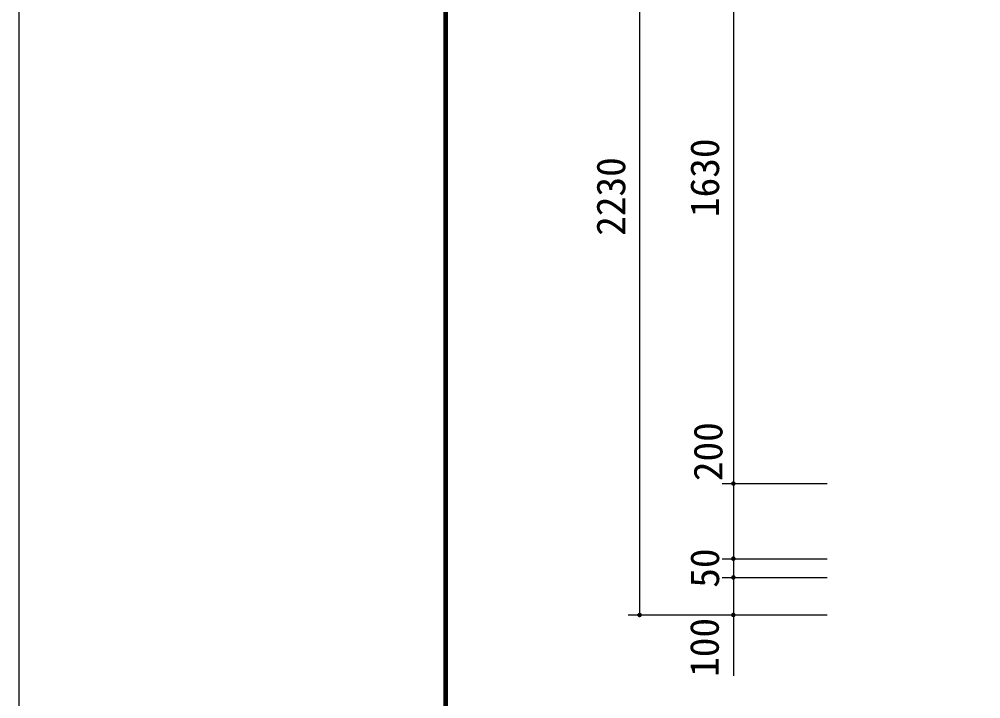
# Model space of a CAD drawing. Units: millimetres, scale not verified. Extents: x -8910 to 8910, y -6308 to 6308.
# Drawn here: x -8910 to -6348, y -3820 to -2010 of the extents above; entities that cross this region are included whole.
import ezdxf
from ezdxf.enums import TextEntityAlignment as Align

# ---------------------------------------------------------------- set-up
doc = ezdxf.new("R2010")
doc.units = ezdxf.units.MM
doc.header["$LTSCALE"] = 30
for name, color, linetype, lineweight in [('0-3_空気管', 3, 'Continuous', 25), ('0-5_製作', 5, 'Continuous', 25), ('0-C_図面枠', 7, 'Continuous', 25), ('0-D_Axis_waku', 7, 'Continuous', 25)]:
    doc.layers.add(name, color=color, linetype=linetype, lineweight=lineweight)
doc.styles.add('ＭＳ ゴシック', font='')
doc.styles.get('ＭＳ ゴシック').set_extended_font_data('MS Gothic')

msp = doc.modelspace()

# ---------------------------------------------------------------- linework, layer by layer
at = {"layer": '0-3_空気管', "color": 2}
for p, q in [((-7256.82, -1366.74), (-7256.82, -3596.75)), ((-7006.82, -1616.75), (-7006.82, -3246.75)), ((-7006.82, -3246.75), (-7006.82, -3446.75)), ((-7006.82, -3446.75), (-7006.82, -3496.75)), ((-7006.82, -3496.75), (-7006.82, -3596.75))]:
    msp.add_line(p, q, dxfattribs=at)
at = {"layer": '0-5_製作', "color": 2}
for p, q in [((-7036.82, -3246.75), (-6756.82, -3246.75)), ((-7036.82, -3446.75), (-6756.82, -3446.75)), ((-7036.82, -3496.75), (-6756.82, -3496.75)), ((-7286.82, -3596.75), (-7006.82, -3596.75)), ((-7036.82, -3596.75), (-6756.82, -3596.75)), ((-7006.82, -3596.75), (-7006.82, -3758.87))]:
    msp.add_line(p, q, dxfattribs=at)
at = {"layer": '0-5_製作'}
for points in [[(-7012.81, -3246.37), (-7006.82, -3246.75), (-7012.82, -3246.75)], [(-7012.82, -3246.75), (-7011.2, -3250.85), (-7012.77, -3247.5)], [(-7012.82, -3246.75), (-7010.65, -3251.37), (-7011.2, -3250.85)], [(-7006.82, -3246.75), (-7010.65, -3251.37), (-7012.82, -3246.75)], [(-7012.72, -3245.62), (-7006.82, -3246.75), (-7012.81, -3246.37)], [(-7012.77, -3247.5), (-7011.68, -3250.27), (-7012.63, -3248.24)], [(-7012.77, -3247.5), (-7011.2, -3250.85), (-7011.68, -3250.27)], [(-7012.53, -3244.89), (-7006.82, -3246.75), (-7012.72, -3245.62)], [(-7012.63, -3248.24), (-7012.08, -3249.64), (-7012.4, -3248.95)], [(-7012.63, -3248.24), (-7011.68, -3250.27), (-7012.08, -3249.64)], [(-7012.25, -3244.19), (-7006.82, -3246.75), (-7012.53, -3244.89)], [(-7011.89, -3243.53), (-7006.82, -3246.75), (-7012.25, -3244.19)], [(-7011.44, -3242.92), (-7006.82, -3246.75), (-7011.89, -3243.53)], [(-7010.93, -3242.37), (-7006.82, -3246.75), (-7011.44, -3242.92)], [(-7010.35, -3241.89), (-7006.82, -3246.75), (-7010.93, -3242.37)], [(-7006.82, -3246.75), (-7010.04, -3251.81), (-7010.65, -3251.37)], [(-7009.71, -3241.49), (-7006.82, -3246.75), (-7010.35, -3241.89)], [(-7006.82, -3246.75), (-7009.38, -3252.18), (-7010.04, -3251.81)], [(-7009.03, -3241.17), (-7006.82, -3246.75), (-7009.71, -3241.49)], [(-7006.82, -3246.75), (-7008.68, -3252.45), (-7009.38, -3252.18)], [(-7009.03, -3241.17), (-7006.82, -3240.75), (-7006.82, -3246.75)], [(-7008.31, -3240.93), (-7006.82, -3240.75), (-7009.03, -3241.17)], [(-7006.82, -3246.75), (-7007.95, -3252.64), (-7008.68, -3252.45)], [(-7007.57, -3240.79), (-7006.82, -3240.75), (-7008.31, -3240.93)], [(-7006.82, -3246.75), (-7007.2, -3252.73), (-7007.95, -3252.64)], [(-7006.82, -3246.75), (-7006.82, -3252.75), (-7007.2, -3252.73)], [(-7006.82, -3240.75), (-7000.82, -3246.75), (-7006.82, -3246.75)], [(-7006.44, -3240.76), (-7000.82, -3246.75), (-7006.82, -3240.75)], [(-7006.82, -3246.75), (-7006.07, -3252.7), (-7006.82, -3252.75)], [(-7006.82, -3246.75), (-7005.33, -3252.56), (-7006.07, -3252.7)], [(-7006.82, -3246.75), (-7004.61, -3252.32), (-7005.33, -3252.56)], [(-7006.82, -3246.75), (-7003.93, -3252), (-7004.61, -3252.32)], [(-7000.82, -3246.75), (-7003.93, -3252), (-7006.82, -3246.75)], [(-7005.7, -3240.85), (-7000.82, -3246.75), (-7006.44, -3240.76)], [(-7004.97, -3241.04), (-7000.82, -3246.75), (-7005.7, -3240.85)], [(-7004.27, -3241.32), (-7000.82, -3246.75), (-7004.97, -3241.04)], [(-7003.61, -3241.68), (-7000.82, -3246.75), (-7004.27, -3241.32)], [(-7000.82, -3246.75), (-7003.29, -3251.6), (-7003.93, -3252)], [(-7003, -3242.12), (-7000.82, -3246.75), (-7003.61, -3241.68)], [(-7000.82, -3246.75), (-7002.71, -3251.12), (-7003.29, -3251.6)], [(-7002.45, -3242.64), (-7000.82, -3246.75), (-7003, -3242.12)], [(-7000.82, -3246.75), (-7002.2, -3250.57), (-7002.71, -3251.12)], [(-7002.45, -3242.64), (-7000.87, -3245.99), (-7000.82, -3246.75)], [(-7001.97, -3243.22), (-7000.87, -3245.99), (-7002.45, -3242.64)], [(-7000.82, -3246.75), (-7001.76, -3249.96), (-7002.2, -3250.57)], [(-7001.97, -3243.22), (-7001.01, -3245.25), (-7000.87, -3245.99)], [(-7001.56, -3243.86), (-7001.01, -3245.25), (-7001.97, -3243.22)], [(-7000.82, -3246.75), (-7001.39, -3249.3), (-7001.76, -3249.96)], [(-7001.56, -3243.86), (-7001.24, -3244.54), (-7001.01, -3245.25)], [(-7000.82, -3246.75), (-7001.12, -3248.6), (-7001.39, -3249.3)], [(-7000.82, -3246.75), (-7000.93, -3247.87), (-7001.12, -3248.6)], [(-7000.82, -3246.75), (-7000.83, -3247.12), (-7000.93, -3247.87)], [(-7012.81, -3446.37), (-7006.82, -3446.75), (-7012.82, -3446.75)], [(-7012.82, -3446.75), (-7010.65, -3451.37), (-7012.77, -3447.5)], [(-7012.82, -3446.75), (-7010.04, -3451.81), (-7010.65, -3451.37)], [(-7006.82, -3446.75), (-7010.04, -3451.81), (-7012.82, -3446.75)], [(-7012.72, -3445.62), (-7006.82, -3446.75), (-7012.81, -3446.37)], [(-7012.77, -3447.5), (-7011.2, -3450.85), (-7012.63, -3448.24)], [(-7012.77, -3447.5), (-7010.65, -3451.37), (-7011.2, -3450.85)], [(-7012.53, -3444.89), (-7006.82, -3446.75), (-7012.72, -3445.62)], [(-7012.63, -3448.24), (-7011.68, -3450.27), (-7012.4, -3448.95)], [(-7012.63, -3448.24), (-7011.2, -3450.85), (-7011.68, -3450.27)], [(-7012.25, -3444.19), (-7006.82, -3446.75), (-7012.53, -3444.89)], [(-7012.4, -3448.95), (-7011.68, -3450.27), (-7012.08, -3449.64)], [(-7011.89, -3443.53), (-7006.82, -3446.75), (-7012.25, -3444.19)], [(-7011.44, -3442.92), (-7006.82, -3446.75), (-7011.89, -3443.53)], [(-7010.93, -3442.37), (-7006.82, -3446.75), (-7011.44, -3442.92)], [(-7010.35, -3441.89), (-7006.82, -3446.75), (-7010.93, -3442.37)], [(-7009.71, -3441.49), (-7006.82, -3446.75), (-7010.35, -3441.89)], [(-7006.82, -3446.75), (-7009.38, -3452.18), (-7010.04, -3451.81)], [(-7009.03, -3441.17), (-7006.82, -3446.75), (-7009.71, -3441.49)], [(-7006.82, -3446.75), (-7008.68, -3452.45), (-7009.38, -3452.18)], [(-7009.03, -3441.17), (-7006.82, -3440.75), (-7006.82, -3446.75)], [(-7008.31, -3440.93), (-7006.82, -3440.75), (-7009.03, -3441.17)], [(-7006.82, -3446.75), (-7007.95, -3452.64), (-7008.68, -3452.45)], [(-7007.57, -3440.79), (-7006.82, -3440.75), (-7008.31, -3440.93)], [(-7006.82, -3446.75), (-7007.2, -3452.73), (-7007.95, -3452.64)], [(-7006.82, -3446.75), (-7006.82, -3452.75), (-7007.2, -3452.73)], [(-7006.82, -3440.75), (-7000.82, -3446.75), (-7006.82, -3446.75)], [(-7006.44, -3440.76), (-7000.82, -3446.75), (-7006.82, -3440.75)], [(-7006.82, -3446.75), (-7006.07, -3452.7), (-7006.82, -3452.75)], [(-7006.82, -3446.75), (-7005.33, -3452.56), (-7006.07, -3452.7)], [(-7006.82, -3446.75), (-7004.61, -3452.32), (-7005.33, -3452.56)], [(-7006.82, -3446.75), (-7003.93, -3452), (-7004.61, -3452.32)], [(-7000.82, -3446.75), (-7003.93, -3452), (-7006.82, -3446.75)], [(-7005.7, -3440.85), (-7000.82, -3446.75), (-7006.44, -3440.76)], [(-7004.97, -3441.04), (-7000.82, -3446.75), (-7005.7, -3440.85)], [(-7004.27, -3441.32), (-7000.82, -3446.75), (-7004.97, -3441.04)], [(-7003.61, -3441.68), (-7000.82, -3446.75), (-7004.27, -3441.32)], [(-7000.82, -3446.75), (-7003.29, -3451.6), (-7003.93, -3452)], [(-7003, -3442.12), (-7000.82, -3446.75), (-7003.61, -3441.68)], [(-7000.82, -3446.75), (-7002.71, -3451.12), (-7003.29, -3451.6)], [(-7003, -3442.12), (-7000.87, -3445.99), (-7000.82, -3446.75)], [(-7002.45, -3442.64), (-7000.87, -3445.99), (-7003, -3442.12)], [(-7000.82, -3446.75), (-7002.2, -3450.57), (-7002.71, -3451.12)], [(-7002.45, -3442.64), (-7001.01, -3445.25), (-7000.87, -3445.99)], [(-7001.97, -3443.22), (-7001.01, -3445.25), (-7002.45, -3442.64)], [(-7000.82, -3446.75), (-7001.76, -3449.96), (-7002.2, -3450.57)], [(-7001.97, -3443.22), (-7001.24, -3444.54), (-7001.01, -3445.25)], [(-7001.56, -3443.86), (-7001.24, -3444.54), (-7001.97, -3443.22)], [(-7000.82, -3446.75), (-7001.39, -3449.3), (-7001.76, -3449.96)], [(-7000.82, -3446.75), (-7001.12, -3448.6), (-7001.39, -3449.3)], [(-7000.82, -3446.75), (-7000.93, -3447.87), (-7001.12, -3448.6)], [(-7000.82, -3446.75), (-7000.83, -3447.12), (-7000.93, -3447.87)], [(-7012.81, -3496.37), (-7006.82, -3496.75), (-7012.82, -3496.75)], [(-7012.82, -3496.75), (-7010.65, -3501.37), (-7012.77, -3497.5)], [(-7012.82, -3496.75), (-7010.04, -3501.81), (-7010.65, -3501.37)], [(-7006.82, -3496.75), (-7010.04, -3501.81), (-7012.82, -3496.75)], [(-7012.72, -3495.62), (-7006.82, -3496.75), (-7012.81, -3496.37)], [(-7012.77, -3497.5), (-7011.2, -3500.85), (-7012.63, -3498.24)], [(-7012.77, -3497.5), (-7010.65, -3501.37), (-7011.2, -3500.85)], [(-7012.53, -3494.89), (-7006.82, -3496.75), (-7012.72, -3495.62)], [(-7012.63, -3498.24), (-7011.68, -3500.27), (-7012.4, -3498.95)], [(-7012.63, -3498.24), (-7011.2, -3500.85), (-7011.68, -3500.27)], [(-7012.25, -3494.19), (-7006.82, -3496.75), (-7012.53, -3494.89)], [(-7012.4, -3498.95), (-7011.68, -3500.27), (-7012.08, -3499.64)], [(-7011.89, -3493.53), (-7006.82, -3496.75), (-7012.25, -3494.19)], [(-7011.44, -3492.92), (-7006.82, -3496.75), (-7011.89, -3493.53)], [(-7010.93, -3492.37), (-7006.82, -3496.75), (-7011.44, -3492.92)], [(-7010.35, -3491.89), (-7006.82, -3496.75), (-7010.93, -3492.37)], [(-7009.71, -3491.49), (-7006.82, -3496.75), (-7010.35, -3491.89)], [(-7006.82, -3496.75), (-7009.38, -3502.17), (-7010.04, -3501.81)], [(-7009.03, -3491.17), (-7006.82, -3496.75), (-7009.71, -3491.49)], [(-7006.82, -3496.75), (-7008.68, -3502.45), (-7009.38, -3502.17)], [(-7009.03, -3491.17), (-7006.82, -3490.75), (-7006.82, -3496.75)], [(-7008.31, -3490.93), (-7006.82, -3490.75), (-7009.03, -3491.17)], [(-7006.82, -3496.75), (-7007.95, -3502.64), (-7008.68, -3502.45)], [(-7007.57, -3490.79), (-7006.82, -3490.75), (-7008.31, -3490.93)], [(-7006.82, -3496.75), (-7007.2, -3502.73), (-7007.95, -3502.64)], [(-7006.82, -3496.75), (-7006.82, -3502.75), (-7007.2, -3502.73)], [(-7006.82, -3490.75), (-7000.82, -3496.75), (-7006.82, -3496.75)], [(-7006.44, -3490.76), (-7000.82, -3496.75), (-7006.82, -3490.75)], [(-7006.82, -3496.75), (-7006.07, -3502.7), (-7006.82, -3502.75)], [(-7006.82, -3496.75), (-7005.33, -3502.56), (-7006.07, -3502.7)], [(-7006.82, -3496.75), (-7004.61, -3502.32), (-7005.33, -3502.56)], [(-7006.82, -3496.75), (-7003.93, -3502), (-7004.61, -3502.32)], [(-7000.82, -3496.75), (-7003.93, -3502), (-7006.82, -3496.75)], [(-7005.7, -3490.85), (-7000.82, -3496.75), (-7006.44, -3490.76)], [(-7004.97, -3491.04), (-7000.82, -3496.75), (-7005.7, -3490.85)], [(-7004.27, -3491.32), (-7000.82, -3496.75), (-7004.97, -3491.04)], [(-7003.61, -3491.68), (-7000.82, -3496.75), (-7004.27, -3491.32)], [(-7000.82, -3496.75), (-7003.29, -3501.6), (-7003.93, -3502)], [(-7003, -3492.12), (-7000.82, -3496.75), (-7003.61, -3491.68)], [(-7000.82, -3496.75), (-7002.71, -3501.12), (-7003.29, -3501.6)], [(-7003, -3492.12), (-7000.87, -3495.99), (-7000.82, -3496.75)], [(-7002.45, -3492.64), (-7000.87, -3495.99), (-7003, -3492.12)], [(-7000.82, -3496.75), (-7002.2, -3500.57), (-7002.71, -3501.12)], [(-7002.45, -3492.64), (-7001.01, -3495.25), (-7000.87, -3495.99)], [(-7001.97, -3493.22), (-7001.01, -3495.25), (-7002.45, -3492.64)], [(-7000.82, -3496.75), (-7001.76, -3499.96), (-7002.2, -3500.57)], [(-7001.97, -3493.22), (-7001.24, -3494.54), (-7001.01, -3495.25)], [(-7001.56, -3493.85), (-7001.24, -3494.54), (-7001.97, -3493.22)], [(-7000.82, -3496.75), (-7001.39, -3499.3), (-7001.76, -3499.96)], [(-7000.82, -3496.75), (-7001.12, -3498.6), (-7001.39, -3499.3)], [(-7000.82, -3496.75), (-7000.93, -3497.87), (-7001.12, -3498.6)], [(-7000.82, -3496.75), (-7000.83, -3497.12), (-7000.93, -3497.87)], [(-7262.81, -3596.37), (-7256.82, -3596.75), (-7262.82, -3596.75)], [(-7262.82, -3596.75), (-7260.65, -3601.37), (-7262.77, -3597.5)], [(-7262.82, -3596.75), (-7260.04, -3601.81), (-7260.65, -3601.37)], [(-7256.82, -3596.75), (-7260.04, -3601.81), (-7262.82, -3596.75)], [(-7262.72, -3595.62), (-7256.82, -3596.75), (-7262.81, -3596.37)], [(-7262.77, -3597.5), (-7261.2, -3600.85), (-7262.63, -3598.24)], [(-7262.77, -3597.5), (-7260.65, -3601.37), (-7261.2, -3600.85)], [(-7262.53, -3594.89), (-7256.82, -3596.75), (-7262.72, -3595.62)], [(-7262.63, -3598.24), (-7261.68, -3600.27), (-7262.4, -3598.96)], [(-7262.63, -3598.24), (-7261.2, -3600.85), (-7261.68, -3600.27)], [(-7262.25, -3594.19), (-7256.82, -3596.75), (-7262.53, -3594.89)], [(-7262.4, -3598.96), (-7261.68, -3600.27), (-7262.08, -3599.64)], [(-7261.89, -3593.53), (-7256.82, -3596.75), (-7262.25, -3594.19)], [(-7261.44, -3592.92), (-7256.82, -3596.75), (-7261.89, -3593.53)], [(-7260.93, -3592.37), (-7256.82, -3596.75), (-7261.44, -3592.92)], [(-7260.35, -3591.89), (-7256.82, -3596.75), (-7260.93, -3592.37)], [(-7259.71, -3591.49), (-7256.82, -3596.75), (-7260.35, -3591.89)], [(-7256.82, -3596.75), (-7259.38, -3602.18), (-7260.04, -3601.81)], [(-7259.03, -3591.17), (-7256.82, -3596.75), (-7259.71, -3591.49)], [(-7256.82, -3596.75), (-7258.68, -3602.45), (-7259.38, -3602.18)], [(-7259.03, -3591.17), (-7256.82, -3590.75), (-7256.82, -3596.75)], [(-7258.31, -3590.94), (-7256.82, -3590.75), (-7259.03, -3591.17)], [(-7256.82, -3596.75), (-7257.95, -3602.64), (-7258.68, -3602.45)], [(-7257.57, -3590.79), (-7256.82, -3590.75), (-7258.31, -3590.94)], [(-7256.82, -3596.75), (-7257.2, -3602.74), (-7257.95, -3602.64)], [(-7256.82, -3596.75), (-7256.82, -3602.75), (-7257.2, -3602.74)], [(-7256.82, -3590.75), (-7250.82, -3596.75), (-7256.82, -3596.75)], [(-7256.44, -3590.76), (-7250.82, -3596.75), (-7256.82, -3590.75)], [(-7256.82, -3596.75), (-7256.07, -3602.7), (-7256.82, -3602.75)], [(-7256.82, -3596.75), (-7255.33, -3602.56), (-7256.07, -3602.7)], [(-7256.82, -3596.75), (-7254.61, -3602.33), (-7255.33, -3602.56)], [(-7256.82, -3596.75), (-7253.93, -3602), (-7254.61, -3602.33)], [(-7250.82, -3596.75), (-7253.93, -3602), (-7256.82, -3596.75)], [(-7255.7, -3590.85), (-7250.82, -3596.75), (-7256.44, -3590.76)], [(-7254.97, -3591.04), (-7250.82, -3596.75), (-7255.7, -3590.85)], [(-7254.27, -3591.32), (-7250.82, -3596.75), (-7254.97, -3591.04)], [(-7253.61, -3591.68), (-7250.82, -3596.75), (-7254.27, -3591.32)], [(-7250.82, -3596.75), (-7253.29, -3601.6), (-7253.93, -3602)], [(-7253, -3592.12), (-7250.82, -3596.75), (-7253.61, -3591.68)], [(-7250.82, -3596.75), (-7252.71, -3601.12), (-7253.29, -3601.6)], [(-7253, -3592.12), (-7250.87, -3595.99), (-7250.82, -3596.75)], [(-7252.45, -3592.64), (-7250.87, -3595.99), (-7253, -3592.12)], [(-7250.82, -3596.75), (-7252.2, -3600.57), (-7252.71, -3601.12)], [(-7252.45, -3592.64), (-7251.01, -3595.25), (-7250.87, -3595.99)], [(-7251.97, -3593.22), (-7251.01, -3595.25), (-7252.45, -3592.64)], [(-7250.82, -3596.75), (-7251.76, -3599.96), (-7252.2, -3600.57)], [(-7251.97, -3593.22), (-7251.24, -3594.54), (-7251.01, -3595.25)], [(-7251.56, -3593.86), (-7251.24, -3594.54), (-7251.97, -3593.22)], [(-7250.82, -3596.75), (-7251.39, -3599.3), (-7251.76, -3599.96)], [(-7250.82, -3596.75), (-7251.12, -3598.6), (-7251.39, -3599.3)], [(-7250.82, -3596.75), (-7250.93, -3597.87), (-7251.12, -3598.6)], [(-7250.82, -3596.75), (-7250.83, -3597.12), (-7250.93, -3597.87)], [(-7012.81, -3596.37), (-7006.82, -3596.75), (-7012.82, -3596.75)], [(-7012.82, -3596.75), (-7010.65, -3601.37), (-7012.77, -3597.5)], [(-7012.82, -3596.75), (-7010.04, -3601.81), (-7010.65, -3601.37)], [(-7006.82, -3596.75), (-7010.04, -3601.81), (-7012.82, -3596.75)], [(-7012.72, -3595.62), (-7006.82, -3596.75), (-7012.81, -3596.37)], [(-7012.77, -3597.5), (-7011.2, -3600.85), (-7012.63, -3598.24)], [(-7012.77, -3597.5), (-7010.65, -3601.37), (-7011.2, -3600.85)], [(-7012.53, -3594.89), (-7006.82, -3596.75), (-7012.72, -3595.62)], [(-7012.63, -3598.24), (-7011.68, -3600.27), (-7012.4, -3598.96)], [(-7012.63, -3598.24), (-7011.2, -3600.85), (-7011.68, -3600.27)], [(-7012.25, -3594.19), (-7006.82, -3596.75), (-7012.53, -3594.89)], [(-7012.4, -3598.96), (-7011.68, -3600.27), (-7012.08, -3599.64)], [(-7011.89, -3593.53), (-7006.82, -3596.75), (-7012.25, -3594.19)], [(-7011.44, -3592.92), (-7006.82, -3596.75), (-7011.89, -3593.53)], [(-7010.93, -3592.37), (-7006.82, -3596.75), (-7011.44, -3592.92)], [(-7010.35, -3591.89), (-7006.82, -3596.75), (-7010.93, -3592.37)], [(-7009.71, -3591.49), (-7006.82, -3596.75), (-7010.35, -3591.89)], [(-7006.82, -3596.75), (-7009.38, -3602.18), (-7010.04, -3601.81)], [(-7009.03, -3591.17), (-7006.82, -3596.75), (-7009.71, -3591.49)], [(-7006.82, -3596.75), (-7008.68, -3602.45), (-7009.38, -3602.18)], [(-7009.03, -3591.17), (-7006.82, -3590.75), (-7006.82, -3596.75)], [(-7008.31, -3590.94), (-7006.82, -3590.75), (-7009.03, -3591.17)], [(-7006.82, -3596.75), (-7007.95, -3602.64), (-7008.68, -3602.45)], [(-7007.57, -3590.79), (-7006.82, -3590.75), (-7008.31, -3590.94)], [(-7006.82, -3596.75), (-7007.2, -3602.74), (-7007.95, -3602.64)], [(-7006.82, -3596.75), (-7006.82, -3602.75), (-7007.2, -3602.74)], [(-7006.82, -3590.75), (-7000.82, -3596.75), (-7006.82, -3596.75)], [(-7006.44, -3590.76), (-7000.82, -3596.75), (-7006.82, -3590.75)], [(-7006.82, -3596.75), (-7006.07, -3602.7), (-7006.82, -3602.75)], [(-7006.82, -3596.75), (-7005.33, -3602.56), (-7006.07, -3602.7)], [(-7006.82, -3596.75), (-7004.61, -3602.33), (-7005.33, -3602.56)], [(-7006.82, -3596.75), (-7003.93, -3602), (-7004.61, -3602.33)], [(-7000.82, -3596.75), (-7003.93, -3602), (-7006.82, -3596.75)], [(-7005.7, -3590.85), (-7000.82, -3596.75), (-7006.44, -3590.76)], [(-7004.97, -3591.04), (-7000.82, -3596.75), (-7005.7, -3590.85)], [(-7004.27, -3591.32), (-7000.82, -3596.75), (-7004.97, -3591.04)], [(-7003.61, -3591.68), (-7000.82, -3596.75), (-7004.27, -3591.32)], [(-7000.82, -3596.75), (-7003.29, -3601.6), (-7003.93, -3602)], [(-7003, -3592.12), (-7000.82, -3596.75), (-7003.61, -3591.68)], [(-7000.82, -3596.75), (-7002.71, -3601.12), (-7003.29, -3601.6)], [(-7003, -3592.12), (-7000.87, -3595.99), (-7000.82, -3596.75)], [(-7002.45, -3592.64), (-7000.87, -3595.99), (-7003, -3592.12)], [(-7000.82, -3596.75), (-7002.2, -3600.57), (-7002.71, -3601.12)], [(-7002.45, -3592.64), (-7001.01, -3595.25), (-7000.87, -3595.99)], [(-7001.97, -3593.22), (-7001.01, -3595.25), (-7002.45, -3592.64)], [(-7000.82, -3596.75), (-7001.76, -3599.96), (-7002.2, -3600.57)], [(-7001.97, -3593.22), (-7001.24, -3594.54), (-7001.01, -3595.25)], [(-7001.56, -3593.86), (-7001.24, -3594.54), (-7001.97, -3593.22)], [(-7000.82, -3596.75), (-7001.39, -3599.3), (-7001.76, -3599.96)], [(-7000.82, -3596.75), (-7001.12, -3598.6), (-7001.39, -3599.3)], [(-7000.82, -3596.75), (-7000.93, -3597.87), (-7001.12, -3598.6)], [(-7000.82, -3596.75), (-7000.83, -3597.12), (-7000.93, -3597.87)]]:
    msp.add_solid(points, dxfattribs=at)
at = {"layer": '0-C_図面枠'}
msp.add_lwpolyline([(-8910, -6307.5), (-8910, 6307.5), (8910, 6307.5), (8910, -6307.5)], close=True, dxfattribs=at)
at = {"layer": '0-D_Axis_waku'}
for p, q in [((-7778.4, 5769.9), (-7778.4, -5814.9)), ((-7777.8, 5769.3), (-7777.8, -5814.3)), ((-7777.2, 5768.7), (-7777.2, -5813.7)), ((-7776.6, 5768.1), (-7776.6, -5813.1)), ((-7776, 5767.5), (-7776, -5812.5)), ((-7775.4, 5766.9), (-7775.4, -5811.9)), ((-7774.8, 5766.3), (-7774.8, -5811.3)), ((-7774.2, 5765.7), (-7774.2, -5810.7)), ((-7773.6, 5765.1), (-7773.6, -5810.1)), ((-7773, 5764.5), (-7773, -5809.5)), ((-7772.4, 5763.9), (-7772.4, -5808.9)), ((-7771.8, 5763.3), (-7771.8, -5808.3)), ((-7771.2, 5762.7), (-7771.2, -5807.7)), ((-7770.6, 5762.1), (-7770.6, -5807.1)), ((-7770, 5761.5), (-7770, -5806.5))]:
    msp.add_line(p, q, dxfattribs=at)

# ---------------------------------------------------------------- texts
at = {"layer": '0-3_空気管', "color": 4, "style": 'ＭＳ ゴシック'}
for s, p in [('2230', (-7271.82, -2586.75)), ('200', (-7012.9, -3240.25)), ('50', (-7021.82, -3524.25)), ('100', (-7022.63, -3761.73))]:
    msp.add_text(s, height=76.98, rotation=90, dxfattribs=at).set_placement(p, align=Align.BOTTOM_LEFT)
at = {"layer": '0-5_製作', "color": 4, "style": 'ＭＳ ゴシック'}
msp.add_text('1630', height=76.98, rotation=90, dxfattribs=at).set_placement((-7021.82, -2536.75), align=Align.BOTTOM_LEFT)

doc.saveas('drawing.dxf')
